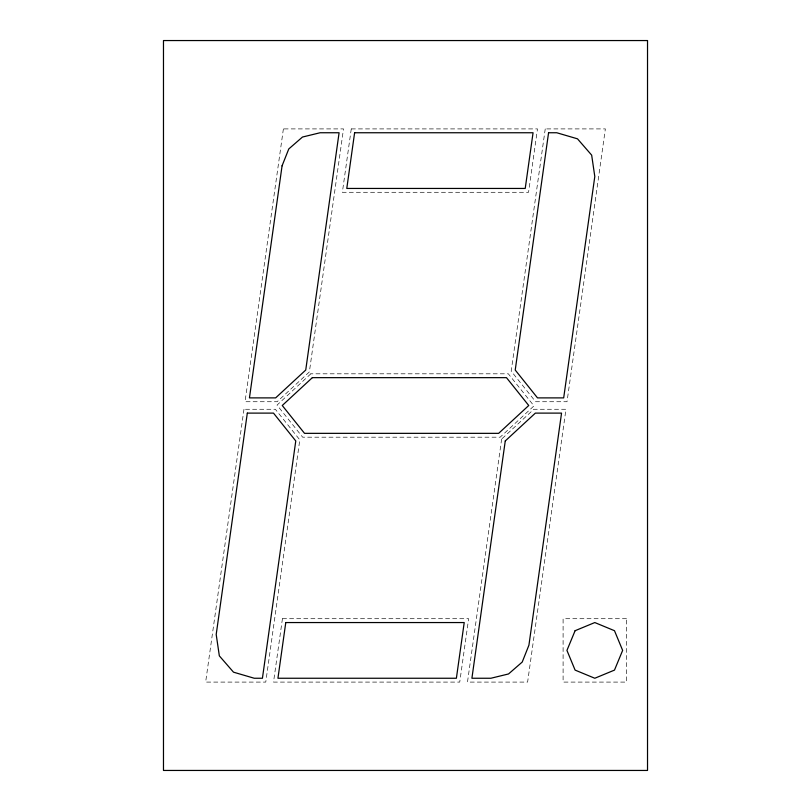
<?xml version="1.0" encoding="UTF-8"?>
<svg xmlns="http://www.w3.org/2000/svg" width="811" height="811" viewBox="0 0 811 811"><rect width="100%" height="100%" fill="white"/><g stroke="black" fill="none" stroke-linecap="round" stroke-linejoin="round"><path stroke-width="0.61" stroke-dasharray="4.05 3.04" d="M243.979 409.271L205.639 682.092L265.765 682.092L299.806 439.856L275.355 409.271L243.979 409.271M283.384 128.908L245.034 401.729L277.149 401.729L309.356 371.935L343.509 128.908L283.384 128.908M282.431 618.712L273.52 682.092L459.736 682.092L468.636 618.712L282.431 618.712M351.264 128.908L342.364 192.288L528.569 192.288L537.48 128.908L351.264 128.908M501.644 439.065L467.491 682.092L527.616 682.092L565.966 409.271L533.851 409.271L501.644 439.065M545.235 128.908L511.194 371.144L535.645 401.729L567.021 401.729L605.361 128.908L545.235 128.908M310.846 373.81L277.027 405.105L302.675 437.19L500.154 437.19L533.973 405.895L508.325 373.81L310.846 373.81M626.487 618.712L563.098 618.712L563.098 682.092L626.487 682.092L626.487 618.712"/><path stroke-width="1.22" d="M247.314 413.113L216.202 634.486L219.335 655.866L233.507 672.177L254.249 678.249L262.429 678.249L295.772 440.961L273.5 413.113L247.314 413.113M282.076 165.819L249.453 397.887L275.639 397.887L305.737 370.039L339.089 132.751L320.112 132.751L302.473 137.039L288.777 148.95L282.076 165.819M285.776 622.554L277.94 678.249L456.39 678.249L464.216 622.554L285.776 622.554M354.61 132.751L346.784 188.446L525.224 188.446L533.06 132.751L354.61 132.751M505.263 440.961L471.911 678.249L490.888 678.249L508.527 673.961L522.223 662.05L528.924 645.181L561.547 413.113L535.361 413.113L505.263 440.961M548.571 132.751L515.228 370.039L537.5 397.887L563.686 397.887L594.798 176.514L591.665 155.134L577.493 138.823L556.751 132.751L548.571 132.751M575.1 630.705L566.94 650.402L575.1 670.099L594.798 678.249L614.485 670.099L622.645 650.402L614.485 630.705L594.798 622.554L575.1 630.705M312.357 377.652L282.258 405.5L304.53 433.348L498.643 433.348L528.742 405.5L506.469 377.652L312.357 377.652M647.523 40.55L163.477 40.55L163.477 770.45L647.523 770.45L647.523 40.55"/></g></svg>
